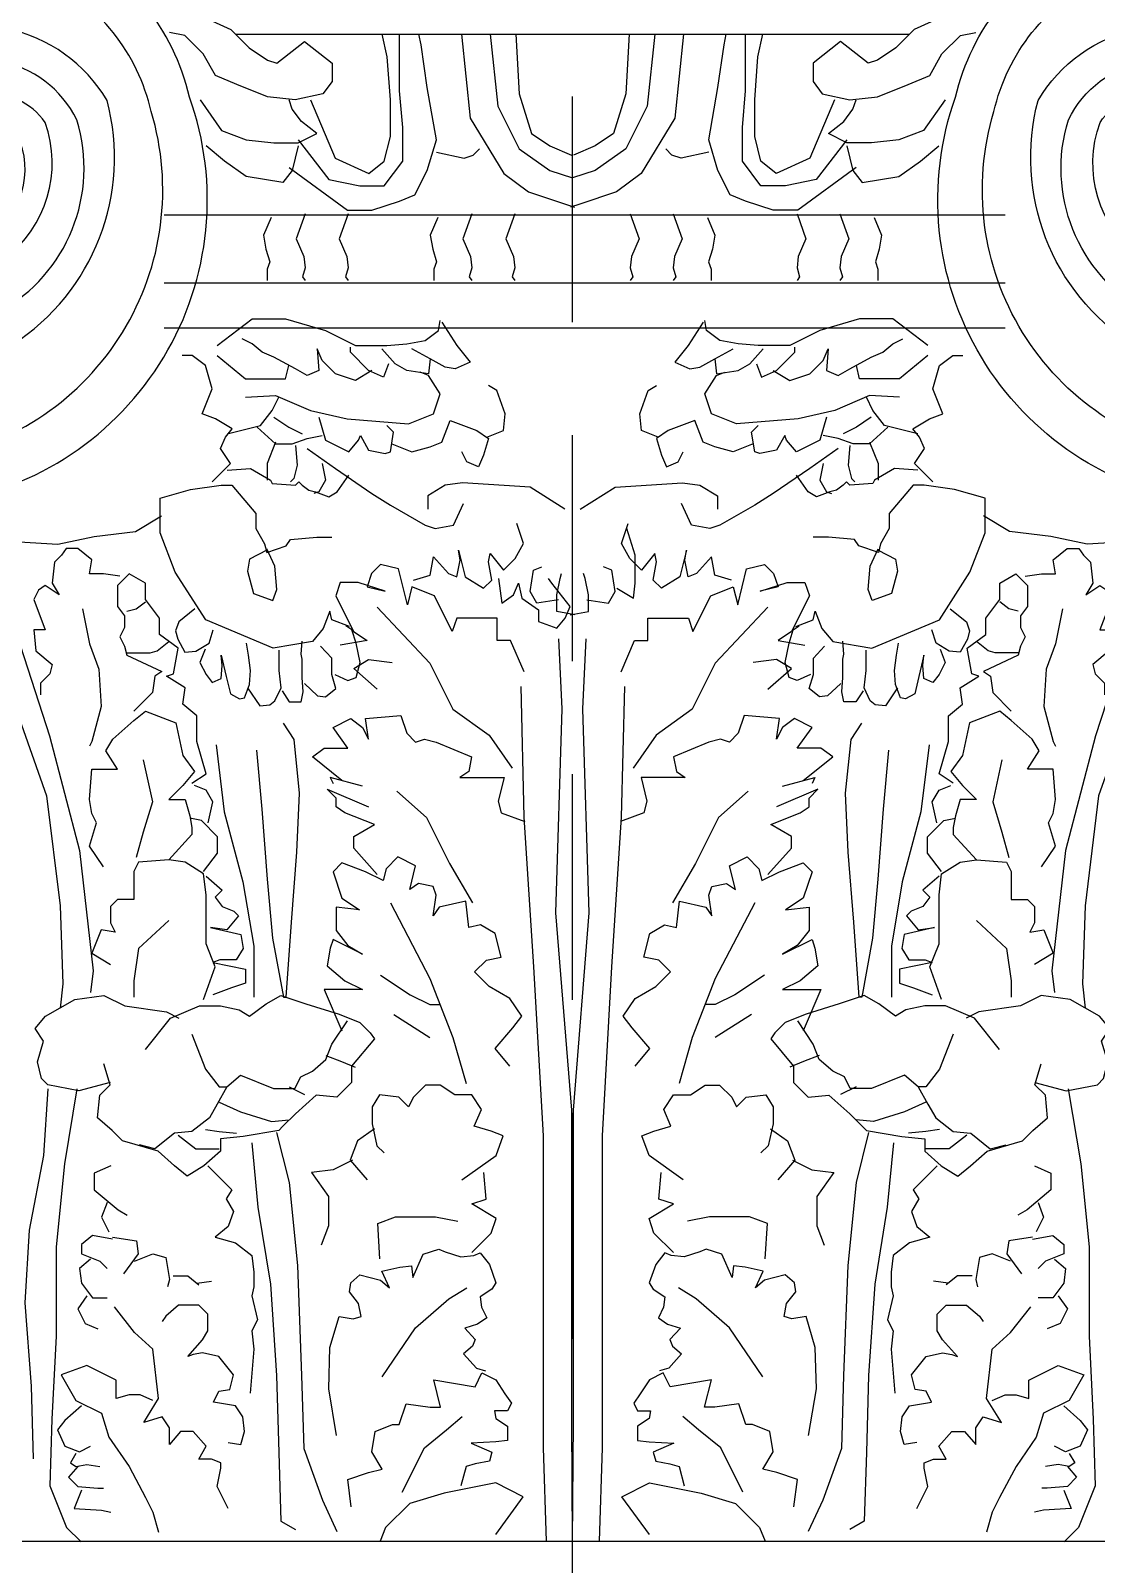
# Model space of a CAD drawing. Extents: x 128 to 2598, y 84 to 3556.
# Drawn here: x 523.7 to 759.5, y 2057.3 to 2396.8 of the extents above; entities that cross this region are included whole.
import ezdxf

# ---------------------------------------------------------------- set-up
doc = ezdxf.new("R2010")
doc.units = 0
doc.header["$LTSCALE"] = 10
doc.header["$MEASUREMENT"] = 0
doc.linetypes.add('HIDDEN', pattern=[0.375, 0.25, -0.125])
for name, color, linetype in [('3', 3, 'CONTINUOUS'), ('4', 4, 'CONTINUOUS'), ('7', 7, 'CONTINUOUS'), ('BH', 3, 'CONTINUOUS')]:
    doc.layers.add(name, color=color, linetype=linetype)

msp = doc.modelspace()

# ---------------------------------------------------------------- linework, layer by layer
at = {"layer": '3', "linetype": 'HIDDEN', "ltscale": 20}
msp.add_line((643.59, 232.2), (643.59, 3547.57), dxfattribs=at)
at = {"layer": '4'}
for points in [[(597.04, 2415.87, 0.023968), (588.73, 2427.49, 0.289101), (494.56, 2458.27, 0.366015), (429.6, 2354.55, 0.429921), (504.94, 2292.35, 0.472989), (558.82, 2382.05, 0.469042), (486.95, 2417.73, 0.311158), (458.49, 2353.44, 0.529271), (519.65, 2327.25, 0.324944), (540.55, 2381.32, 0.446172), (491.82, 2391.18, 0.287627), (485.25, 2355.69, 0.520445), (517.89, 2346.31, 0.329543), (526.84, 2376.41, 0.658609), (502.36, 2372.05)], [(690.14, 2415.87, -0.023968), (698.45, 2427.49, -0.289101), (792.62, 2458.27, -0.366015), (857.59, 2354.55, -0.429921), (782.24, 2292.35, -0.472989), (728.37, 2382.05, -0.469042), (800.24, 2417.73, -0.311158), (828.7, 2353.44, -0.529271), (767.53, 2327.25, -0.324944), (746.64, 2381.32, -0.446172), (795.36, 2391.18, -0.287627), (801.94, 2355.69, -0.520445), (769.29, 2346.31, -0.329543), (760.34, 2376.41, -0.658609), (784.83, 2372.05)]]:
    msp.add_lwpolyline(points, format="xyb", dxfattribs=at)
msp.add_lwpolyline([(490.93, 2280.52), (509.08, 2274.48), (520.57, 2263), (527.83, 2240.64), (534.49, 2215.25), (537.51, 2188.66), (536.91, 2183.83)], dxfattribs=at)
at = {"layer": '7'}
for p, q in [((569.01, 2395.97), (718.17, 2395.97)), ((553.18, 2355.97), (739.35, 2355.97)), ((553.18, 2340.97), (739.35, 2340.97)), ((553.18, 2330.97), (739.35, 2330.97)), ((458.59, 2062.37), (828.59, 2062.37))]:
    msp.add_line(p, q, dxfattribs=at)
for points in [[(593.16, 2409.23, 0.072687), (559.93, 2439.11, 0.2508), (487.78, 2446.03, 0.324239), (439.55, 2355.55, 0.429051), (503.24, 2302.22, 0.448691), (550.33, 2378.85, 0.479548), (488.95, 2408.55, 0.31337), (468.44, 2356.23, 0.500489), (516.76, 2334.55, 0.355167), (533.85, 2377.04, 0.508244), (496.07, 2383.7, 0.31437), (492.78, 2359.56, 0.441533), (513.83, 2350.96, 0.386267), (520.71, 2373.7, 0.300934), (507.71, 2376.63)], [(694.02, 2409.23, -0.072687), (727.25, 2439.11, -0.2508), (799.41, 2446.03, -0.324239), (847.63, 2355.55, -0.429051), (783.95, 2302.22, -0.448691), (736.85, 2378.85, -0.479548), (798.23, 2408.55, -0.31337), (818.74, 2356.23, -0.500489), (770.42, 2334.55, -0.355167), (753.34, 2377.04, -0.508244), (791.12, 2383.7, -0.31437), (794.4, 2359.56, -0.441533), (773.35, 2350.96, -0.386267), (766.48, 2373.7, -0.300934), (779.48, 2376.63)]]:
    msp.add_lwpolyline(points, format="xyb", dxfattribs=at)
for points in [[(594.2, 2264.88), (590.34, 2266.32), (589.86, 2268.25), (588.42, 2264.4), (586.01, 2261.51), (577.34, 2260.07), (562.41, 2266.32), (555.66, 2276.91), (552.29, 2285.57), (552.29, 2293.27), (559.04, 2295.19), (565.78, 2296.15), (568.19, 2296.15), (573.49, 2289.9), (573.49, 2286.53), (575.41, 2283.16), (575.89, 2281.24), (580.23, 2282.68), (581.19, 2284.12), (586.97, 2284.61), (590.34, 2284.61)], [(641.89, 2290.86), (634.18, 2295.67), (619.25, 2296.63), (615.39, 2296.15), (611.54, 2293.75), (611.54, 2290.86)], [(645.3, 2290.86), (653.01, 2295.67), (667.94, 2296.63), (671.79, 2296.15), (675.65, 2293.75), (675.65, 2290.86)], [(692.99, 2264.88), (696.84, 2266.32), (697.32, 2268.25), (698.77, 2264.4), (701.17, 2261.51), (709.84, 2260.07), (724.78, 2266.32), (731.52, 2276.91), (734.89, 2285.57), (734.89, 2293.27), (728.15, 2295.19), (721.41, 2296.15), (719, 2296.15), (713.7, 2289.9), (713.7, 2286.53), (711.77, 2283.16), (711.29, 2281.24), (706.95, 2282.68), (705.99, 2284.12), (700.21, 2284.61), (696.84, 2284.61)], [(512.49, 2291.64), (521.09, 2283.63), (529.69, 2283.06), (537.71, 2284.77), (546.88, 2285.92), (552.61, 2289.35)], [(774.69, 2291.64), (766.09, 2283.63), (757.5, 2283.06), (749.47, 2284.77), (740.3, 2285.92), (734.57, 2289.35)], [(632.85, 2254.8), (629.87, 2261.74), (626.9, 2261.74), (626.9, 2266.7), (617.96, 2266.7), (616.97, 2263.73), (613, 2271.66), (608.03, 2273.64), (607.04, 2269.68), (605.05, 2277.61), (601.08, 2278.6), (599.1, 2276.62), (598.1, 2273.64), (602.08, 2272.65), (596.12, 2274.63), (592.15, 2274.63), (591.16, 2271.66), (595.13, 2263.73), (598.1, 2261.74), (592.15, 2260.75)], [(654.33, 2254.8), (657.31, 2261.74), (660.29, 2261.74), (660.29, 2266.7), (669.22, 2266.7), (670.22, 2263.73), (674.19, 2271.66), (679.15, 2273.64), (680.14, 2269.68), (682.13, 2277.61), (686.1, 2278.6), (688.09, 2276.62), (689.08, 2273.64), (685.11, 2272.65), (691.06, 2274.63), (695.04, 2274.63), (696.03, 2271.66), (692.06, 2263.73), (689.08, 2261.74), (695.04, 2260.75)], [(796.26, 2280.52), (778.11, 2274.48), (766.61, 2263), (759.35, 2240.64), (752.7, 2215.25), (749.67, 2188.66), (750.28, 2183.83)], [(505.15, 2270.21), (515.87, 2258.91), (520.63, 2245.83), (527.18, 2227.39), (530.16, 2203.01), (530.75, 2185.76), (530.16, 2180.41)], [(782.04, 2270.21), (771.32, 2258.91), (766.56, 2245.83), (760.01, 2227.39), (757.03, 2203.01), (756.43, 2185.76), (757.03, 2180.41)], [(643.59, 2062.37), (643.42, 2088.7), (643.42, 2123.24), (643.42, 2157.79), (639.89, 2201.5), (641.3, 2246.62), (640.59, 2262.14)], [(643.59, 2062.37), (643.77, 2088.7), (643.77, 2123.24), (643.77, 2157.79), (647.3, 2201.5), (645.88, 2246.62), (646.59, 2262.14)], [(600.37, 2251), (595.15, 2255.56), (598.41, 2257.52), (603.64, 2256.87)], [(686.81, 2251), (692.03, 2255.56), (688.77, 2257.52), (683.55, 2256.87)], [(632.12, 2251.56), (632.83, 2222.65), (634.95, 2189.52), (637.07, 2152.15), (637.07, 2118.31), (637.07, 2083.06), (637.73, 2062.37)], [(655.06, 2251.56), (654.35, 2222.65), (652.24, 2189.52), (650.12, 2152.15), (650.12, 2118.31), (650.12, 2083.06), (649.45, 2062.37)], [(579.58, 2182.79), (580.17, 2182.79), (581.36, 2199.44), (582.55, 2214.9), (583.15, 2227.99), (581.96, 2239.88), (579.58, 2243.45)], [(707.61, 2182.79), (707.01, 2182.79), (705.82, 2199.44), (704.63, 2214.9), (704.04, 2227.99), (705.23, 2239.88), (707.61, 2243.45)], [(564.69, 2238.69), (566.48, 2223.82), (570.64, 2208.36), (573.03, 2194.09), (573.03, 2182.79)], [(573.62, 2237.5), (574.81, 2224.42), (576, 2208.96), (577.19, 2195.87), (579.58, 2182.79)], [(713.56, 2237.5), (712.37, 2224.42), (711.18, 2208.96), (709.99, 2195.87), (707.61, 2182.79)], [(722.49, 2238.69), (720.71, 2223.82), (716.54, 2208.36), (714.16, 2194.09), (714.16, 2182.79)], [(597.11, 2229.49), (589.93, 2231.44), (590.58, 2230.14)], [(690.07, 2229.49), (697.25, 2231.44), (696.6, 2230.14)], [(541.25, 2163.89), (534.34, 2162.05), (527.43, 2163.43), (526.05, 2164.81), (525.13, 2168.49), (526.51, 2173.09), (524.67, 2175.85), (526.97, 2178.61), (533.42, 2182.29), (539.87, 2183.21), (544.47, 2180.91), (553.68, 2179.53), (556.45, 2178.15)], [(549.08, 2171.25), (554.6, 2178.15), (561.05, 2180.91), (565.66, 2180.91), (569.8, 2179.99), (572.1, 2178.61), (575.79, 2181.37), (579.01, 2183.21), (584.54, 2181.37), (591.91, 2179.07), (596.51, 2177.23), (598.82, 2174.93), (599.74, 2173.55), (594.67, 2167.57), (594.67, 2163.89), (591.45, 2160.67), (586.84, 2161.13), (582.24, 2156.99), (579.47, 2154.23), (578.55, 2153.31), (570.72, 2151.93), (565.66, 2151.47), (565.66, 2148.71), (561.97, 2145.49), (558.29, 2143.19), (555.52, 2145.49), (551.84, 2148.71), (544.01, 2151.01), (541.71, 2153.31), (538.48, 2156.07), (538.94, 2161.13), (541.25, 2163.43), (539.87, 2168.03)], [(738.11, 2171.25), (732.58, 2178.15), (726.13, 2180.91), (721.53, 2180.91), (717.38, 2179.99), (715.08, 2178.61), (711.4, 2181.37), (708.17, 2183.21), (702.64, 2181.37), (695.28, 2179.07), (690.67, 2177.23), (688.37, 2174.93), (687.45, 2173.55), (692.51, 2167.57), (692.51, 2163.89), (695.74, 2160.67), (700.34, 2161.13), (704.95, 2156.99), (707.71, 2154.23), (708.63, 2153.31), (716.46, 2151.93), (721.53, 2151.47), (721.53, 2148.71), (725.21, 2145.49), (728.9, 2143.19), (731.66, 2145.49), (735.34, 2148.71), (743.17, 2151.01), (745.48, 2153.31), (748.7, 2156.07), (748.24, 2161.13), (745.94, 2163.43), (747.32, 2168.03)], [(745.94, 2163.89), (752.84, 2162.05), (759.75, 2163.43), (761.13, 2164.81), (762.06, 2168.49), (760.67, 2173.09), (762.52, 2175.85), (760.21, 2178.61), (753.77, 2182.29), (747.32, 2183.21), (742.71, 2180.91), (733.5, 2179.53), (730.74, 2178.15)], [(527.43, 2162.51), (526.51, 2147.79), (523.29, 2131.23), (522.37, 2115.13), (523.75, 2096.73), (524.21, 2080.63)], [(533.88, 2162.51), (531.12, 2145.95), (529.27, 2127.55), (529.27, 2107.77), (528.35, 2089.37), (527.89, 2074.65), (531.58, 2065.45), (534.8, 2062.23)], [(753.31, 2162.51), (756.07, 2145.95), (757.91, 2127.55), (757.91, 2107.77), (758.83, 2089.37), (759.29, 2074.65), (755.61, 2065.45), (752.38, 2062.23)], [(578.09, 2152.85), (580.86, 2141.81), (582.7, 2123.41), (583.62, 2099.03), (584.08, 2082.93), (588.22, 2071.43), (591.45, 2064.53)], [(599.76, 2153.69), (595.99, 2151), (594.38, 2146.71), (598.15, 2142.41)], [(687.43, 2153.69), (691.19, 2151), (692.8, 2146.71), (689.04, 2142.41)], [(709.09, 2152.85), (706.33, 2141.81), (704.49, 2123.41), (703.57, 2099.03), (703.11, 2082.93), (698.96, 2071.43), (695.74, 2064.53)], [(572.57, 2150.55), (573.95, 2136.29), (576.71, 2119.27), (578.09, 2099.03), (578.55, 2082.01), (579.01, 2066.83), (582.24, 2064.99)], [(714.62, 2150.55), (713.24, 2136.29), (710.47, 2119.27), (709.09, 2099.03), (708.63, 2082.01), (708.17, 2066.83), (704.95, 2064.99)], [(594.92, 2146.71), (590.62, 2144.56), (585.78, 2144.02), (589.54, 2138.65), (589.54, 2132.2), (587.93, 2127.91)], [(692.26, 2146.71), (696.57, 2144.56), (701.41, 2144.02), (697.64, 2138.65), (697.64, 2132.2), (699.26, 2127.91)]]:
    msp.add_lwpolyline(points, dxfattribs=at)
at = {"layer": 'BH'}
for points in [[(552.32, 2400.43), (560.47, 2400.43), (567.94, 2397.04), (572.02, 2392.97), (576.1, 2390.25), (578.14, 2389.57), (584.25, 2394.32), (590.36, 2389.57), (590.36, 2385.5), (588.33, 2382.79), (582.21, 2381.43), (576.1, 2382.11), (569.3, 2384.82), (564.55, 2386.86), (561.83, 2391.61), (557.75, 2395.68), (554.36, 2396.36)], [(734.87, 2400.43), (726.71, 2400.43), (719.24, 2397.04), (715.16, 2392.97), (711.09, 2390.25), (709.05, 2389.57), (702.93, 2394.32), (696.82, 2389.57), (696.82, 2385.5), (698.86, 2382.79), (704.97, 2381.43), (711.09, 2382.11), (717.88, 2384.82), (722.64, 2386.86), (725.35, 2391.61), (729.43, 2395.68), (732.83, 2396.36)], [(580.85, 2366.5), (593.76, 2357), (599.2, 2357), (605.31, 2359.04), (608.71, 2360.39), (611.42, 2365.82), (613.46, 2372.61), (611.42, 2384.14), (610.07, 2393.64), (609.6, 2395.97)], [(582.89, 2372.61), (589.68, 2363.79), (596.48, 2362.43), (601.91, 2362.43), (605.99, 2367.86), (605.99, 2375.32), (605.31, 2383.47), (605.31, 2395.97)], [(585.61, 2381.43), (591.04, 2368.54), (598.52, 2365.14), (601.91, 2367.86), (603.27, 2373.29), (603.27, 2381.43), (602.59, 2390.93), (601.47, 2395.97)], [(619.01, 2395.97), (620.94, 2377.36), (628.41, 2365.14), (633.84, 2361.07), (642, 2358.36), (644.03, 2357.68)], [(625.38, 2395.97), (627.05, 2380.07), (631.81, 2370.57), (638.6, 2365.82), (643.59, 2364.16)], [(631.07, 2395.97), (631.81, 2382.79), (634.52, 2373.97), (638.6, 2371.25), (643.36, 2369.22)], [(668.18, 2395.97), (666.25, 2377.36), (658.77, 2365.14), (653.34, 2361.07), (645.19, 2358.36), (643.15, 2357.68)], [(661.81, 2395.97), (660.13, 2380.07), (655.38, 2370.57), (648.58, 2365.82), (643.59, 2364.16)], [(656.11, 2395.97), (655.38, 2382.79), (652.66, 2373.97), (648.58, 2371.25), (643.83, 2369.22)], [(706.33, 2366.5), (693.42, 2357), (687.99, 2357), (681.87, 2359.04), (678.48, 2360.39), (675.76, 2365.82), (673.72, 2372.61), (675.76, 2384.14), (677.12, 2393.64), (677.58, 2395.97)], [(704.29, 2372.61), (697.5, 2363.79), (690.71, 2362.43), (685.27, 2362.43), (681.19, 2367.86), (681.19, 2375.32), (681.87, 2383.47), (681.87, 2395.97)], [(701.58, 2381.43), (696.14, 2368.54), (688.67, 2365.14), (685.27, 2367.86), (683.91, 2373.29), (683.91, 2381.43), (684.59, 2390.93), (685.71, 2395.97)], [(561.15, 2381.43), (565.91, 2374.64), (571.34, 2372.61), (577.46, 2371.93), (582.89, 2371.93), (586.97, 2373.97), (583.57, 2376.68), (581.53, 2379.39), (580.85, 2381.43)], [(726.03, 2381.43), (721.28, 2374.64), (715.84, 2372.61), (709.73, 2371.93), (704.29, 2371.93), (700.22, 2373.97), (703.61, 2376.68), (705.65, 2379.39), (706.33, 2381.43)], [(582.89, 2371.25), (581.53, 2365.82), (579.49, 2363.11), (571.34, 2364.47), (566.59, 2367.86), (562.51, 2371.25)], [(613.46, 2369.89), (619.58, 2368.54), (621.62, 2369.22), (622.97, 2370.57)], [(673.72, 2369.89), (667.61, 2368.54), (665.57, 2369.22), (664.21, 2370.57)], [(704.29, 2371.25), (705.65, 2365.82), (707.69, 2363.11), (715.84, 2364.47), (720.6, 2367.86), (724.67, 2371.25)], [(584.4, 2356.22), (582.44, 2350.64), (584.12, 2346.73), (584.4, 2344.22), (583.84, 2342.26), (584.4, 2341.42)], [(593.9, 2356.22), (591.95, 2350.64), (593.63, 2346.73), (593.9, 2344.22), (593.35, 2342.26), (593.9, 2341.42)], [(621.3, 2356.22), (619.34, 2350.64), (621.02, 2346.73), (621.3, 2344.22), (620.74, 2342.26), (621.3, 2341.42)], [(630.8, 2356.22), (628.85, 2350.64), (630.53, 2346.73), (630.8, 2344.22), (630.25, 2342.26), (630.8, 2341.42)], [(656.38, 2356.22), (658.34, 2350.64), (656.66, 2346.73), (656.38, 2344.22), (656.94, 2342.26), (656.38, 2341.42)], [(665.88, 2356.22), (667.84, 2350.64), (666.16, 2346.73), (665.88, 2344.22), (666.44, 2342.26), (665.88, 2341.42)], [(693.28, 2356.22), (695.24, 2350.64), (693.56, 2346.73), (693.28, 2344.22), (693.84, 2342.26), (693.28, 2341.42)], [(702.78, 2356.22), (704.74, 2350.64), (703.06, 2346.73), (702.78, 2344.22), (703.34, 2342.26), (702.78, 2341.42)], [(576.85, 2355.39), (575.18, 2351.48), (575.73, 2348.41), (576.57, 2345.61), (576.01, 2343.94), (576.01, 2341.42)], [(613.75, 2355.39), (612.08, 2351.48), (612.63, 2348.41), (613.47, 2345.61), (612.91, 2343.94), (612.91, 2341.42)], [(673.43, 2355.39), (675.11, 2351.48), (674.55, 2348.41), (673.71, 2345.61), (674.27, 2343.94), (674.27, 2341.42)], [(710.33, 2355.39), (712.01, 2351.48), (711.45, 2348.41), (710.61, 2345.61), (711.17, 2343.94), (711.17, 2341.42)], [(564.93, 2327.05), (572.67, 2332.94), (580.04, 2332.94), (588.88, 2330.36), (595.52, 2327.05), (602.52, 2327.05), (606.94, 2327.42), (610.99, 2328.15), (613.94, 2330.36), (614.31, 2332.57)], [(722.25, 2327.05), (714.51, 2332.94), (707.14, 2332.94), (698.3, 2330.36), (691.67, 2327.05), (684.67, 2327.05), (680.24, 2327.42), (676.19, 2328.15), (673.24, 2330.36), (672.87, 2332.57)], [(614.68, 2332.2), (617.99, 2327.05), (620.94, 2323.37), (617.63, 2321.89), (615.42, 2322.26), (612.1, 2324.1), (608.05, 2326.31)], [(672.51, 2332.2), (669.19, 2327.05), (666.24, 2323.37), (669.56, 2321.89), (671.77, 2322.26), (675.09, 2324.1), (679.14, 2326.31)], [(599.2, 2321.53), (595.52, 2319.32), (591.09, 2320.79), (588.15, 2323.73), (587.04, 2326.31), (587.41, 2321.53), (584.83, 2320.42), (582.25, 2321.89), (577.46, 2324.47), (574.88, 2325.58), (572.67, 2327.42), (570.46, 2328.52)], [(602.89, 2323), (601.78, 2320.05), (598.46, 2321.53), (594.41, 2325.58), (594.41, 2326.68)], [(612.1, 2324.1), (611.73, 2320.79), (606.94, 2321.53), (604.36, 2323), (601.41, 2326.31)], [(675.09, 2324.1), (675.45, 2320.79), (680.24, 2321.53), (682.82, 2323), (685.77, 2326.31)], [(684.3, 2323), (685.4, 2320.05), (688.72, 2321.53), (692.77, 2325.58), (692.77, 2326.68)], [(687.98, 2321.53), (691.67, 2319.32), (696.09, 2320.79), (699.04, 2323.73), (700.14, 2326.31), (699.77, 2321.53), (702.35, 2320.42), (704.93, 2321.89), (709.72, 2324.47), (712.3, 2325.58), (714.51, 2327.42), (716.72, 2328.52)], [(563.83, 2296.87), (567.88, 2300.92), (565.67, 2304.23), (566.77, 2306.8), (568.25, 2308.64), (564.56, 2310.85), (561.62, 2311.96), (563.83, 2317.48), (562.35, 2322.63), (559.41, 2324.84), (557.19, 2324.84)], [(564.93, 2324.84), (571.2, 2319.69), (576.36, 2319.69), (580.04, 2319.69), (580.78, 2322.63)], [(722.25, 2324.84), (715.99, 2319.69), (710.83, 2319.69), (707.14, 2319.69), (706.41, 2322.63)], [(723.36, 2296.87), (719.3, 2300.92), (721.51, 2304.23), (720.41, 2306.8), (718.94, 2308.64), (722.62, 2310.85), (725.57, 2311.96), (723.36, 2317.48), (724.83, 2322.63), (727.78, 2324.84), (729.99, 2324.84)], [(571.2, 2315.64), (577.83, 2316.01), (585.57, 2312.69), (593.67, 2310.85), (607.31, 2309.75), (612.84, 2311.96), (614.31, 2316.37), (611.73, 2320.42), (609.89, 2321.16)], [(715.99, 2315.64), (709.35, 2316.01), (701.62, 2312.69), (693.51, 2310.85), (679.88, 2309.75), (674.35, 2311.96), (672.87, 2316.37), (675.45, 2320.42), (677.3, 2321.16)], [(567.14, 2307.54), (574.51, 2309.38), (577.09, 2312.69), (578.57, 2315.64)], [(624.63, 2306.8), (628.31, 2308.28), (628.68, 2311.96), (626.84, 2317.11), (625, 2318.21)], [(662.56, 2306.8), (658.87, 2308.28), (658.5, 2311.96), (660.35, 2317.11), (662.19, 2318.21)], [(720.04, 2307.54), (712.67, 2309.38), (710.09, 2312.69), (708.62, 2315.64)], [(573.78, 2309.01), (577.83, 2305.33), (581.51, 2305.33), (584.83, 2306.44), (588.15, 2307.17)], [(577.46, 2311.22), (580.78, 2309.01), (583.73, 2307.54)], [(587.41, 2311.22), (588.88, 2306.07), (594.04, 2303.49), (596.25, 2306.07), (596.62, 2307.17), (598.46, 2303.86), (602.15, 2303.12), (603.26, 2303.49), (603.99, 2307.91), (602.52, 2309.38)], [(603.62, 2305.33), (608.05, 2303.49), (612.1, 2304.6), (614.68, 2305.7), (616.52, 2310.48), (622.42, 2308.28), (625, 2306.44), (623.89, 2302.76), (622.78, 2300.18), (620.21, 2301.28), (619.1, 2303.49)], [(683.56, 2305.33), (679.14, 2303.49), (675.09, 2304.6), (672.51, 2305.7), (670.66, 2310.48), (664.77, 2308.28), (662.19, 2306.44), (663.29, 2302.76), (664.4, 2300.18), (666.98, 2301.28), (668.08, 2303.49)], [(699.77, 2311.22), (698.3, 2306.07), (693.14, 2303.49), (690.93, 2306.07), (690.56, 2307.17), (688.72, 2303.86), (685.03, 2303.12), (683.93, 2303.49), (683.19, 2307.91), (684.67, 2309.38)], [(713.41, 2309.01), (709.35, 2305.33), (705.67, 2305.33), (702.35, 2306.44), (699.04, 2307.17)], [(709.72, 2311.22), (706.41, 2309.01), (703.46, 2307.54)], [(577.83, 2305.7), (575.99, 2300.92), (575.99, 2298.71), (575.99, 2297.23)], [(709.35, 2305.7), (711.2, 2300.92), (711.2, 2298.71), (711.2, 2297.23)], [(582.25, 2304.96), (582.62, 2300.55), (581.88, 2297.6), (581.15, 2296.87)], [(584.83, 2304.23), (591.09, 2299.81), (599.2, 2294.29), (603.26, 2291.71), (610.99, 2287.3), (613.2, 2286.56), (617.26, 2287.3), (619.47, 2292.08)], [(702.35, 2304.23), (696.09, 2299.81), (687.98, 2294.29), (683.93, 2291.71), (676.19, 2287.3), (673.98, 2286.56), (669.93, 2287.3), (667.72, 2292.08)], [(704.93, 2304.96), (704.56, 2300.55), (705.3, 2297.6), (706.04, 2296.87)], [(567.14, 2299.44), (572.3, 2299.81), (576.72, 2297.23), (577.09, 2296.5), (582.25, 2296.13), (582.99, 2296.87), (583.73, 2296.13), (585.2, 2295.03), (586.67, 2294.66), (589.62, 2293.55), (591.46, 2294.66), (594.04, 2298.34)], [(588.15, 2300.92), (588.88, 2297.23), (587.41, 2294.66), (586.3, 2294.29)], [(720.04, 2299.44), (714.88, 2299.81), (710.46, 2297.23), (710.09, 2296.5), (704.93, 2296.13), (704.2, 2296.87), (703.46, 2296.13), (701.98, 2295.03), (700.51, 2294.66), (697.56, 2293.55), (695.72, 2294.66), (693.14, 2298.34)], [(699.04, 2300.92), (698.3, 2297.23), (699.77, 2294.66), (700.88, 2294.29)], [(608.41, 2275.15), (612.1, 2276.26), (612.84, 2280.3), (616.15, 2276.62), (617.99, 2275.89), (618.73, 2279.57), (618.36, 2281.78), (619.84, 2275.89), (623.89, 2273.31), (625.73, 2275.15), (625, 2279.2), (625.36, 2281.04), (628.31, 2277.36), (630.89, 2279.94), (632.73, 2283.25), (631.26, 2287.67)], [(653.37, 2273.31), (657.05, 2271.1), (657.42, 2274.42), (657.42, 2280.67), (655.58, 2286.56)], [(678.77, 2275.15), (675.09, 2276.26), (674.35, 2280.3), (671.03, 2276.62), (669.19, 2275.89), (668.45, 2279.57), (668.82, 2281.78), (667.35, 2275.89), (663.29, 2273.31), (661.45, 2275.15), (662.19, 2279.2), (661.82, 2281.04), (658.87, 2277.36), (656.29, 2279.94), (654.45, 2283.25), (655.92, 2287.67)], [(543.39, 2275.99), (539.78, 2276.5), (536.69, 2276.5), (537.2, 2279.59), (534.11, 2282.16), (531.53, 2282.16), (530.5, 2280.62), (528.95, 2279.07), (528.44, 2274.44), (529.99, 2271.87), (526.89, 2273.93), (525.35, 2272.9), (524.32, 2270.84), (526.89, 2264.14), (524.32, 2264.14), (524.83, 2259.51), (528.44, 2256.42), (527.92, 2254.36), (525.86, 2252.3), (525.86, 2249.73)], [(575.93, 2281.79), (572.12, 2279.77), (571.67, 2277.09), (573.01, 2272.16), (577.27, 2270.59), (578.17, 2273.05), (577.72, 2278.21), (575.93, 2282.02)], [(711.25, 2281.79), (715.07, 2279.77), (715.52, 2277.09), (714.17, 2272.16), (709.91, 2270.59), (709.01, 2273.05), (709.46, 2278.21), (711.25, 2282.02)], [(743.8, 2275.99), (747.41, 2276.5), (750.5, 2276.5), (749.98, 2279.59), (753.08, 2282.16), (755.65, 2282.16), (756.68, 2280.62), (758.23, 2279.07), (758.75, 2274.44), (757.2, 2271.87), (760.29, 2273.93), (761.84, 2272.9), (762.87, 2270.84), (760.29, 2264.14), (762.87, 2264.14), (762.35, 2259.51), (758.75, 2256.42), (759.26, 2254.36), (761.32, 2252.3), (761.32, 2249.73)], [(640.45, 2270.74), (635.66, 2270), (634.18, 2272.58), (634.92, 2277.36), (636.76, 2278.1)], [(646.74, 2270.74), (651.53, 2270), (653, 2272.58), (652.26, 2277.36), (650.42, 2278.1)], [(559.36, 2230.17), (562.46, 2232.23), (560.4, 2239.43), (560.4, 2245.1), (557.3, 2247.67), (557.82, 2251.27), (553.7, 2253.85), (555.24, 2254.36), (556.27, 2260.03), (552.15, 2263.12), (552.15, 2266.72), (549.06, 2270.84), (549.06, 2274.44), (545.45, 2276.5), (543.9, 2274.96), (542.87, 2273.93), (542.87, 2269.29), (544.42, 2267.23), (544.42, 2264.66), (543.39, 2262.6), (544.42, 2260.54), (544.93, 2258.48), (552.66, 2254.88), (551.12, 2253.85), (550.6, 2250.24), (546.48, 2246.13)], [(627.21, 2275.52), (627.94, 2270), (630.52, 2271.84), (631.63, 2274.42), (632.37, 2271.1), (636.05, 2268.53), (636.05, 2265.95), (640.1, 2264.48), (641.95, 2266.69), (643.05, 2269.26), (639, 2274.42), (638.26, 2275.52)], [(644.13, 2267.42), (640.08, 2268.16), (640.08, 2271.84), (640.82, 2275.52), (641.18, 2276.62)], [(643.05, 2267.42), (647.11, 2268.16), (647.11, 2271.84), (646.37, 2275.52), (646, 2276.62)], [(727.82, 2230.17), (724.73, 2232.23), (726.79, 2239.43), (726.79, 2245.1), (729.88, 2247.67), (729.37, 2251.27), (733.49, 2253.85), (731.94, 2254.36), (730.91, 2260.03), (735.04, 2263.12), (735.04, 2266.72), (738.13, 2270.84), (738.13, 2274.44), (741.74, 2276.5), (743.28, 2274.96), (744.31, 2273.93), (744.31, 2269.29), (742.77, 2267.23), (742.77, 2264.66), (743.8, 2262.6), (742.77, 2260.54), (742.25, 2258.48), (734.52, 2254.88), (736.07, 2253.85), (736.58, 2250.24), (740.71, 2246.13)], [(535.14, 2268.78), (536.69, 2261.06), (538.75, 2255.39), (539.26, 2247.16), (537.2, 2239.43), (536.69, 2238.4)], [(544.93, 2268.26), (546.99, 2268.78), (549.06, 2270.32)], [(560, 2268.8), (556.42, 2265.88), (555.74, 2263.87), (556.19, 2262.08), (557.76, 2259.16), (560.23, 2259.39), (563.14, 2261.18), (564.04, 2264.09)], [(600.37, 2269.12), (612.01, 2256.76), (617.1, 2246.58), (625.11, 2240.77), (630.2, 2233.5)], [(686.82, 2269.12), (675.17, 2256.76), (670.08, 2246.58), (662.07, 2240.77), (656.98, 2233.5)], [(727.18, 2268.8), (730.77, 2265.88), (731.44, 2263.87), (730.99, 2262.08), (729.42, 2259.16), (726.96, 2259.39), (724.04, 2261.18), (723.14, 2264.09)], [(742.25, 2268.26), (740.19, 2268.78), (738.13, 2270.32)], [(752.04, 2268.78), (750.5, 2261.06), (748.44, 2255.39), (747.92, 2247.16), (749.98, 2239.43), (750.5, 2238.4)], [(590.96, 2254.23), (593.87, 2252.89), (595.67, 2253.56), (596.56, 2256.92), (595.67, 2261.18), (594.77, 2264.09), (593.42, 2264.99)], [(696.23, 2254.23), (693.31, 2252.89), (691.52, 2253.56), (690.62, 2256.92), (691.52, 2261.18), (692.41, 2264.09), (693.76, 2264.99)], [(544.93, 2259), (550.09, 2259), (551.63, 2259.51), (554.21, 2261.57)], [(562.25, 2259.84), (561.13, 2256.92), (562.47, 2254.23), (563.82, 2252.44), (565.84, 2253.34), (566.06, 2256.25), (565.84, 2258.49), (566.96, 2253.79), (567.85, 2249.98), (569.87, 2248.86), (570.99, 2249.08), (572.12, 2251.99), (572.34, 2255.13), (571.89, 2258.49), (571.44, 2261.18)], [(579.29, 2250.65), (580.86, 2248.19), (583.56, 2248.19), (584, 2250.43), (583.78, 2253.56), (583.78, 2257.6), (583.56, 2258.72), (583.78, 2261.63)], [(707.89, 2250.65), (706.32, 2248.19), (703.63, 2248.19), (703.18, 2250.43), (703.4, 2253.56), (703.4, 2257.6), (703.63, 2258.72), (703.4, 2261.63)], [(724.94, 2259.84), (726.06, 2256.92), (724.71, 2254.23), (723.37, 2252.44), (721.35, 2253.34), (721.12, 2256.25), (721.35, 2258.49), (720.23, 2253.79), (719.33, 2249.98), (717.31, 2248.86), (716.19, 2249.08), (715.07, 2251.99), (714.84, 2255.13), (715.29, 2258.49), (715.74, 2261.18)], [(742.25, 2259), (737.1, 2259), (735.55, 2259.51), (732.97, 2261.57)], [(571.67, 2251.32), (574.36, 2247.29), (576.6, 2247.51), (577.72, 2248.41), (579.07, 2251.32), (578.62, 2255.13), (578.62, 2257.82), (578.62, 2259.61)], [(584.23, 2252.22), (587.14, 2249.53), (588.94, 2249.31), (591.18, 2251.1), (590.28, 2254.23), (590.28, 2257.82), (587.82, 2260.51)], [(702.96, 2252.22), (700.04, 2249.53), (698.25, 2249.31), (696, 2251.1), (696.9, 2254.23), (696.9, 2257.82), (699.37, 2260.51)], [(715.52, 2251.32), (712.83, 2247.29), (710.58, 2247.51), (709.46, 2248.41), (708.11, 2251.32), (708.56, 2255.13), (708.56, 2257.82), (708.56, 2259.61)], [(539.78, 2211.63), (536.69, 2216.27), (538.23, 2221.41), (537.2, 2223.47), (536.69, 2226.56), (537.2, 2233.26), (542.87, 2233.26), (540.29, 2237.37), (541.84, 2239.95), (546.48, 2244.07), (549.06, 2246.13), (555.76, 2243.55), (557.3, 2236.34), (559.88, 2232.74), (557.3, 2229.65), (554.21, 2226.56), (557.82, 2226.56), (558.85, 2222.96), (559.36, 2220.38), (559.36, 2218.84), (554.21, 2213.18)], [(592.54, 2230.79), (586.01, 2236.01), (588.62, 2237.96), (593.85, 2237.96), (590.58, 2242.53), (594.5, 2244.48), (597.11, 2242.53), (598.41, 2239.92), (597.76, 2244.48), (605.59, 2245.13), (606.9, 2241.22), (608.86, 2239.27), (610.82, 2239.92), (613.43, 2239.27), (621.26, 2236.01), (620.61, 2232.75), (618.65, 2231.44), (628.44, 2231.44), (627.13, 2226.23), (627.78, 2223.62), (633.01, 2221.66)], [(694.64, 2230.79), (701.17, 2236.01), (698.56, 2237.96), (693.34, 2237.96), (696.6, 2242.53), (692.69, 2244.48), (690.07, 2242.53), (688.77, 2239.92), (689.42, 2244.48), (681.59, 2245.13), (680.28, 2241.22), (678.33, 2239.27), (676.37, 2239.92), (673.76, 2239.27), (665.93, 2236.01), (666.58, 2232.75), (668.54, 2231.44), (658.75, 2231.44), (660.05, 2226.23), (659.4, 2223.62), (654.18, 2221.66)], [(747.41, 2211.63), (750.5, 2216.27), (748.95, 2221.41), (749.98, 2223.47), (750.5, 2226.56), (749.98, 2233.26), (744.31, 2233.26), (746.89, 2237.37), (745.34, 2239.95), (740.71, 2244.07), (738.13, 2246.13), (731.43, 2243.55), (729.88, 2236.34), (727.3, 2232.74), (729.88, 2229.65), (732.97, 2226.56), (729.37, 2226.56), (728.33, 2222.96), (727.82, 2220.38), (727.82, 2218.84), (732.97, 2213.18)], [(548.54, 2235.31), (550.6, 2226.05), (548.54, 2219.35), (546.99, 2213.69)], [(738.64, 2235.31), (736.58, 2226.05), (738.64, 2219.35), (740.19, 2213.69)], [(562.97, 2221.41), (564, 2226.05), (562.46, 2228.62), (559.88, 2229.65)], [(600.37, 2209.93), (595.15, 2215.8), (595.15, 2218.4), (599.72, 2221.01), (593.19, 2223.62), (591.24, 2224.92), (591.24, 2226.88), (589.28, 2228.84), (598.41, 2224.92)], [(604.73, 2228.41), (611.28, 2222.59), (616.38, 2212.42), (621.47, 2203.69)], [(682.45, 2228.41), (675.9, 2222.59), (670.81, 2212.42), (665.71, 2203.69)], [(686.81, 2209.93), (692.03, 2215.8), (692.03, 2218.4), (687.46, 2221.01), (693.99, 2223.62), (695.95, 2224.92), (695.95, 2226.88), (697.91, 2228.84), (688.77, 2224.92)], [(724.21, 2221.41), (723.18, 2226.05), (724.73, 2228.62), (727.3, 2229.65)], [(561.94, 2210.6), (565.03, 2214.72), (565.03, 2218.32), (561.43, 2221.93), (558.85, 2222.44)], [(725.24, 2210.6), (722.15, 2214.72), (722.15, 2218.32), (725.76, 2221.93), (728.33, 2222.44)], [(629.74, 2167.56), (626.48, 2171.47), (630.4, 2176.03), (632.35, 2178.64), (629.74, 2182.55), (625.17, 2185.16), (621.91, 2188.42), (624.52, 2191.02), (627.78, 2191.68), (626.48, 2196.89), (623.22, 2198.85), (620.61, 2198.2), (619.95, 2204.06), (614.08, 2202.76), (612.77, 2200.8), (613.43, 2205.37), (612.77, 2207.32), (609.51, 2207.97), (607.55, 2206.67), (608.86, 2211.89), (604.94, 2213.84), (602.33, 2211.23), (601.68, 2208.63), (597.76, 2210.58), (592.54, 2212.54), (590.58, 2210.58), (592.54, 2204.71), (596.46, 2202.11), (591.24, 2202.76), (591.24, 2197.54), (593.85, 2194.28), (597.11, 2192.33), (590.58, 2195.59), (589.93, 2193.63), (589.28, 2189.72), (593.19, 2186.46), (597.11, 2184.51), (588.62, 2184.51), (592.54, 2175.38)], [(657.44, 2167.56), (660.7, 2171.47), (656.79, 2176.03), (654.83, 2178.64), (657.44, 2182.55), (662.01, 2185.16), (665.27, 2188.42), (662.66, 2191.02), (659.4, 2191.68), (660.7, 2196.89), (663.97, 2198.85), (666.58, 2198.2), (667.23, 2204.06), (673.11, 2202.76), (674.41, 2200.8), (673.76, 2205.37), (674.41, 2207.32), (677.67, 2207.97), (679.63, 2206.67), (678.33, 2211.89), (682.24, 2213.84), (684.85, 2211.23), (685.51, 2208.63), (689.42, 2210.58), (694.64, 2212.54), (696.6, 2210.58), (694.64, 2204.71), (690.73, 2202.11), (695.95, 2202.76), (695.95, 2197.54), (693.34, 2194.28), (690.07, 2192.33), (696.6, 2195.59), (697.25, 2193.63), (697.91, 2189.72), (693.99, 2186.46), (690.07, 2184.51), (698.56, 2184.51), (694.64, 2175.38)], [(561.94, 2182.29), (564.52, 2189.49), (562.46, 2194.64), (562.46, 2199.79), (562.46, 2205.45), (561.94, 2210.09), (557.82, 2212.66), (554.21, 2213.18), (547.51, 2212.66), (546.48, 2210.6), (546.48, 2207.51), (546.48, 2204.42), (542.87, 2204.42), (541.32, 2202.88), (541.32, 2199.28), (542.36, 2197.22), (539.26, 2197.73), (537.2, 2192.58), (541.32, 2190.01)], [(725.24, 2182.29), (722.66, 2189.49), (724.73, 2194.64), (724.73, 2199.79), (724.73, 2205.45), (725.24, 2210.09), (729.37, 2212.66), (732.97, 2213.18), (739.67, 2212.66), (740.71, 2210.6), (740.71, 2207.51), (740.71, 2204.42), (744.31, 2204.42), (745.86, 2202.88), (745.86, 2199.28), (744.83, 2197.22), (747.92, 2197.73), (749.98, 2192.58), (745.86, 2190.01)], [(562.46, 2209.57), (566.07, 2206.48), (564.52, 2204.94), (566.07, 2202.88), (568.64, 2201.85), (569.67, 2200.82), (567.1, 2197.73), (563.49, 2198.25), (570.19, 2196.7), (570.7, 2193.61), (569.16, 2191.04), (565.55, 2191.04), (564, 2190.52), (571.22, 2188.98), (571.22, 2185.89), (568.13, 2184.86), (564, 2183.32)], [(724.73, 2209.57), (721.12, 2206.48), (722.66, 2204.94), (721.12, 2202.88), (718.54, 2201.85), (717.51, 2200.82), (720.09, 2197.73), (723.7, 2198.25), (717, 2196.7), (716.48, 2193.61), (718.03, 2191.04), (721.63, 2191.04), (723.18, 2190.52), (715.96, 2188.98), (715.96, 2185.89), (719.06, 2184.86), (723.18, 2183.32)], [(603.28, 2203.69), (612.01, 2186.97), (617.1, 2173.89), (620.02, 2163.71)], [(683.91, 2203.69), (675.17, 2186.97), (670.08, 2173.89), (667.17, 2163.71)], [(554.21, 2199.79), (547.51, 2193.61), (546.48, 2186.41), (546.48, 2182.8)], [(732.97, 2199.79), (739.67, 2193.61), (740.71, 2186.41), (740.71, 2182.8)], [(601.09, 2187.7), (607.64, 2183.34), (612.01, 2181.16), (614.19, 2181.16)], [(686.09, 2187.7), (679.54, 2183.34), (675.17, 2181.16), (672.99, 2181.16)], [(559.34, 2174.59), (562.35, 2166.86), (565.36, 2162.99), (567.08, 2162.99), (570.1, 2165.57), (577.41, 2162.56), (582.14, 2162.56), (583.43, 2165.14), (586.01, 2166.43), (589.02, 2169.01), (590.31, 2172.44), (593.76, 2177.6)], [(604, 2178.98), (612.01, 2173.89)], [(683.18, 2178.98), (675.17, 2173.89)], [(727.84, 2174.59), (724.83, 2166.86), (721.82, 2162.99), (720.1, 2162.99), (717.09, 2165.57), (709.78, 2162.56), (705.04, 2162.56), (703.75, 2165.14), (701.17, 2166.43), (698.16, 2169.01), (696.87, 2172.44), (693.43, 2177.6)], [(589.02, 2169.87), (592.46, 2168.58), (595.48, 2167.29)], [(698.16, 2169.87), (694.72, 2168.58), (691.71, 2167.29)], [(567.08, 2162.99), (564.93, 2159.12), (563.21, 2156.12), (559.34, 2153.11), (555.47, 2152.68), (551.17, 2149.24), (547.73, 2150.1)], [(580.85, 2162.99), (584.29, 2161.27)], [(619.12, 2142.41), (626.65, 2147.78), (628.26, 2152.08), (625.57, 2153.15), (621.81, 2154.22), (623.42, 2157.98), (621.27, 2161.21), (617.5, 2161.21), (614.28, 2163.36), (611.05, 2163.36), (608.36, 2160.67), (607.29, 2158.52), (605.14, 2160.67), (600.83, 2161.21), (599.22, 2158.52), (599.22, 2154.76), (600.3, 2149.93), (601.91, 2148.32)], [(668.07, 2142.41), (660.54, 2147.78), (658.93, 2152.08), (661.61, 2153.15), (665.38, 2154.22), (663.77, 2157.98), (665.92, 2161.21), (669.68, 2161.21), (672.91, 2163.36), (676.13, 2163.36), (678.82, 2160.67), (679.9, 2158.52), (682.05, 2160.67), (686.35, 2161.21), (687.96, 2158.52), (687.96, 2154.76), (686.89, 2149.93), (685.27, 2148.32)], [(706.33, 2162.99), (702.89, 2161.27)], [(720.1, 2162.99), (722.25, 2159.12), (723.97, 2156.12), (727.84, 2153.11), (731.71, 2152.68), (736.02, 2149.24), (739.46, 2150.1)], [(565.36, 2159.55), (570.1, 2157.4), (576.98, 2155.26), (580.85, 2155.69)], [(721.82, 2159.55), (717.09, 2157.4), (710.21, 2155.26), (706.33, 2155.69)], [(562.35, 2153.54), (565.36, 2153.11), (569.24, 2152.68)], [(724.83, 2153.54), (721.82, 2153.11), (717.95, 2152.68)], [(556.33, 2152.25), (560.2, 2149.24), (565.36, 2149.24)], [(730.85, 2152.25), (726.98, 2149.24), (721.82, 2149.24)], [(541.37, 2145.47), (537.72, 2143.84), (537.72, 2140.19), (543, 2135.73), (545.03, 2134.52)], [(562.89, 2145.47), (568.17, 2140.19), (566.95, 2138.17), (568.58, 2135.33), (567.36, 2132.08), (564.52, 2129.65), (568.98, 2128.43), (572.64, 2125.59), (573.04, 2121.94), (573.04, 2118.7), (572.64, 2116.67), (573.86, 2111.4), (572.64, 2108.97), (573.04, 2104.91), (572.23, 2095.18)], [(621.27, 2126.3), (625.57, 2130.59), (626.65, 2133.81), (621.27, 2137.04), (624.49, 2138.11), (623.96, 2144.02)], [(665.92, 2126.3), (661.61, 2130.59), (660.54, 2133.81), (665.92, 2137.04), (662.69, 2138.11), (663.23, 2144.02)], [(724.29, 2145.47), (719.01, 2140.19), (720.23, 2138.17), (718.61, 2135.33), (719.82, 2132.08), (722.67, 2129.65), (718.2, 2128.43), (714.55, 2125.59), (714.14, 2121.94), (714.14, 2118.7), (714.55, 2116.67), (713.33, 2111.4), (714.55, 2108.97), (714.14, 2104.91), (714.95, 2095.18)], [(745.81, 2145.47), (749.47, 2143.84), (749.47, 2140.19), (744.19, 2135.73), (742.16, 2134.52)], [(540.56, 2137.36), (539.34, 2134.11), (540.97, 2130.87)], [(746.62, 2137.36), (747.84, 2134.11), (746.22, 2130.87)], [(600.95, 2124.87), (600.46, 2132.73), (604.4, 2134.21), (613.26, 2134.21), (618.19, 2133.23)], [(686.23, 2124.87), (686.72, 2132.73), (682.78, 2134.21), (673.92, 2134.21), (669, 2133.23)], [(541.78, 2129.24), (537.31, 2130.06), (534.88, 2128.03), (534.88, 2126), (538.94, 2124.38), (540.56, 2122.75)], [(541.78, 2129.65), (547.06, 2128.84), (547.46, 2126), (544.21, 2121.54)], [(745.41, 2129.65), (740.13, 2128.84), (739.72, 2126), (742.97, 2121.54)], [(745.41, 2129.24), (749.87, 2130.06), (752.31, 2128.03), (752.31, 2126), (748.25, 2124.38), (746.62, 2122.75)], [(546.65, 2124.38), (550.71, 2126), (553.55, 2125.19), (554.37, 2120.32), (553.96, 2118.7)], [(591.34, 2085.8), (589.62, 2096.11), (589.9, 2105.28), (591.91, 2112.15), (595.07, 2111.58), (596.79, 2112.15), (596.21, 2115.02), (594.21, 2117.59), (594.49, 2119.6), (596.5, 2121.32), (601.09, 2120.17), (603.09, 2118.45), (601.37, 2122.18), (605.39, 2123.04), (607.97, 2123.32), (608.26, 2120.74), (610.55, 2125.9), (613.99, 2127.04), (615.43, 2126.47), (618.87, 2125.33), (621.73, 2125.61), (623.17, 2126.19), (625.18, 2123.61), (626.61, 2119.6), (625.75, 2118.17), (623.17, 2116.45), (623.45, 2114.16), (624.6, 2111.86), (622.59, 2110.43), (619.73, 2109.57), (622.02, 2107), (621.45, 2105.56), (619.44, 2103.84), (622.31, 2100.69), (624.31, 2100.12)], [(695.85, 2085.8), (697.57, 2096.11), (697.28, 2105.28), (695.27, 2112.15), (692.12, 2111.58), (690.4, 2112.15), (690.97, 2115.02), (692.98, 2117.59), (692.69, 2119.6), (690.68, 2121.32), (686.1, 2120.17), (684.09, 2118.45), (685.81, 2122.18), (681.8, 2123.04), (679.21, 2123.32), (678.93, 2120.74), (676.63, 2125.9), (673.19, 2127.04), (671.76, 2126.47), (668.32, 2125.33), (665.45, 2125.61), (664.02, 2126.19), (662.01, 2123.61), (660.58, 2119.6), (661.44, 2118.17), (664.02, 2116.45), (663.73, 2114.16), (662.58, 2111.86), (664.59, 2110.43), (667.46, 2109.57), (665.16, 2107), (665.74, 2105.56), (667.74, 2103.84), (664.88, 2100.69), (662.87, 2100.12)], [(740.53, 2124.38), (736.47, 2126), (733.63, 2125.19), (732.82, 2120.32), (733.22, 2118.7)], [(536.91, 2124.78), (534.47, 2122.75), (534.88, 2119.51), (537.31, 2116.27), (540.56, 2116.27)], [(750.28, 2124.78), (752.71, 2122.75), (752.31, 2119.51), (749.87, 2116.27), (746.62, 2116.27)], [(555.18, 2121.13), (558.43, 2121.13), (560.86, 2119.1)], [(560.46, 2119.51), (563.71, 2119.92)], [(601.45, 2098.8), (608.83, 2109.62), (616.22, 2116.01), (620.16, 2118.47)], [(685.74, 2098.8), (678.35, 2109.62), (670.97, 2116.01), (667.03, 2118.47)], [(726.73, 2119.51), (723.48, 2119.92)], [(732.01, 2121.13), (728.76, 2121.13), (726.32, 2119.1)], [(536.09, 2116.67), (534.06, 2113.83), (535.69, 2110.59), (538.53, 2109.37)], [(751.09, 2116.67), (753.12, 2113.83), (751.5, 2110.59), (748.65, 2109.37)], [(567.36, 2069.62), (564.92, 2074.49), (565.74, 2078.55), (565.74, 2079.76), (563.71, 2080.57), (560.86, 2080.57), (562.49, 2083.41), (559.64, 2086.66), (556.8, 2086.66), (554.37, 2083.82), (554.37, 2087.47), (552.74, 2089.9), (548.68, 2088.69), (551.93, 2093.96), (550.71, 2104.91), (546.65, 2108.56), (542.18, 2114.24)], [(567.36, 2084.22), (570.2, 2083.82), (571.01, 2086.66), (570.61, 2089.9), (568.98, 2092.34), (564.11, 2093.15), (565.33, 2095.58), (567.77, 2095.99), (568.58, 2099.23), (565.33, 2103.29), (561.68, 2104.1), (559.64, 2103.69), (558.43, 2103.29), (561.68, 2106.94), (562.89, 2108.97), (562.89, 2112.62), (560.86, 2114.64), (556.4, 2114.64), (553.55, 2112.21), (552.74, 2110.99)], [(719.82, 2084.22), (716.98, 2083.82), (716.17, 2086.66), (716.58, 2089.9), (718.2, 2092.34), (723.07, 2093.15), (721.85, 2095.58), (719.42, 2095.99), (718.61, 2099.23), (721.85, 2103.29), (725.51, 2104.1), (727.54, 2103.69), (728.76, 2103.29), (725.51, 2106.94), (724.29, 2108.97), (724.29, 2112.62), (726.32, 2114.64), (730.79, 2114.64), (733.63, 2112.21), (734.44, 2110.99)], [(719.82, 2069.62), (722.26, 2074.49), (721.45, 2078.55), (721.45, 2079.76), (723.48, 2080.57), (726.32, 2080.57), (724.7, 2083.41), (727.54, 2086.66), (730.38, 2086.66), (732.82, 2083.82), (732.82, 2087.47), (734.44, 2089.9), (738.5, 2088.69), (735.25, 2093.96), (736.47, 2104.91), (740.53, 2108.56), (745, 2114.24)], [(550.71, 2093.55), (547.87, 2094.77), (545.43, 2094.77), (542.59, 2093.96), (542.59, 2098.01), (536.09, 2101.26), (530.41, 2099.23), (533.66, 2093.55), (539.34, 2090.71), (540.97, 2085.44), (545.43, 2078.95), (549.09, 2072.06), (550.71, 2068.81), (551.93, 2064.35)], [(594.59, 2069.96), (593.83, 2076.04), (598.4, 2077.57), (601.45, 2078.33), (599.16, 2082.13), (599.92, 2086.69), (603.73, 2088.21), (605.25, 2088.21), (606.78, 2092.78), (612.11, 2092.02), (614.39, 2092.02), (612.87, 2098.1), (622.01, 2096.58), (623.53, 2099.62), (626.58, 2098.1), (628.62, 2094.97), (630.05, 2092.96), (629.19, 2091.24), (626.32, 2091.24), (626.61, 2089.52), (629.19, 2087.81), (629.19, 2084.65), (626.61, 2084.37), (621.16, 2084.08), (625.75, 2082.08), (625.18, 2080.07), (622.02, 2079.5), (620.01, 2078.93), (618.87, 2074.63)], [(692.59, 2069.96), (693.35, 2076.04), (688.78, 2077.57), (685.74, 2078.33), (688.02, 2082.13), (687.26, 2086.69), (683.45, 2088.21), (681.93, 2088.21), (680.41, 2092.78), (675.08, 2092.02), (672.79, 2092.02), (674.32, 2098.1), (665.18, 2096.58), (663.65, 2099.62), (660.61, 2098.1), (658.57, 2094.97), (657.13, 2092.96), (657.99, 2091.24), (660.86, 2091.24), (660.58, 2089.52), (657.99, 2087.81), (657.99, 2084.65), (660.58, 2084.37), (666.02, 2084.08), (661.44, 2082.08), (662.01, 2080.07), (665.16, 2079.5), (667.17, 2078.93), (668.32, 2074.63)], [(736.47, 2093.55), (739.31, 2094.77), (741.75, 2094.77), (744.59, 2093.96), (744.59, 2098.01), (751.09, 2101.26), (756.78, 2099.23), (753.53, 2093.55), (747.84, 2090.71), (746.22, 2085.44), (741.75, 2078.95), (738.1, 2072.06), (736.47, 2068.81), (735.25, 2064.35)], [(534.88, 2092.34), (531.22, 2089.09), (529.6, 2087.06), (531.22, 2083.41), (534.47, 2082.2), (536.91, 2083.41)], [(752.31, 2092.34), (755.96, 2089.09), (757.59, 2087.06), (755.96, 2083.41), (752.71, 2082.2), (750.28, 2083.41)], [(605.88, 2073.23), (610.8, 2083.07), (615.72, 2087), (619.17, 2089.95)], [(681.31, 2073.23), (676.38, 2083.07), (671.46, 2087), (668.01, 2089.95)], [(533.66, 2081.79), (532.44, 2079.76), (533.66, 2078.95), (536.09, 2079.36), (538.94, 2078.95)], [(753.53, 2081.79), (754.74, 2079.76), (753.53, 2078.95), (751.09, 2079.36), (748.25, 2078.95)], [(534.06, 2078.95), (532.03, 2076.52), (534.06, 2074.49), (538.53, 2074.09), (539.75, 2074.09)], [(753.12, 2078.95), (755.15, 2076.52), (753.12, 2074.49), (748.65, 2074.09), (747.44, 2074.09)], [(626.58, 2063.87), (632.67, 2072.24), (626.58, 2075.28), (615.15, 2073), (607.54, 2070.72), (602.21, 2065.4), (601, 2062.37)], [(660.61, 2063.87), (654.52, 2072.24), (660.61, 2075.28), (672.03, 2073), (679.65, 2070.72), (684.98, 2065.4), (686.19, 2062.37)], [(534.88, 2073.68), (533.25, 2069.62), (539.34, 2069.22), (541.37, 2068.81)], [(752.31, 2073.68), (753.93, 2069.62), (747.84, 2069.22), (745.81, 2068.81)]]:
    msp.add_lwpolyline(points, dxfattribs=at)

doc.saveas('drawing.dxf')
